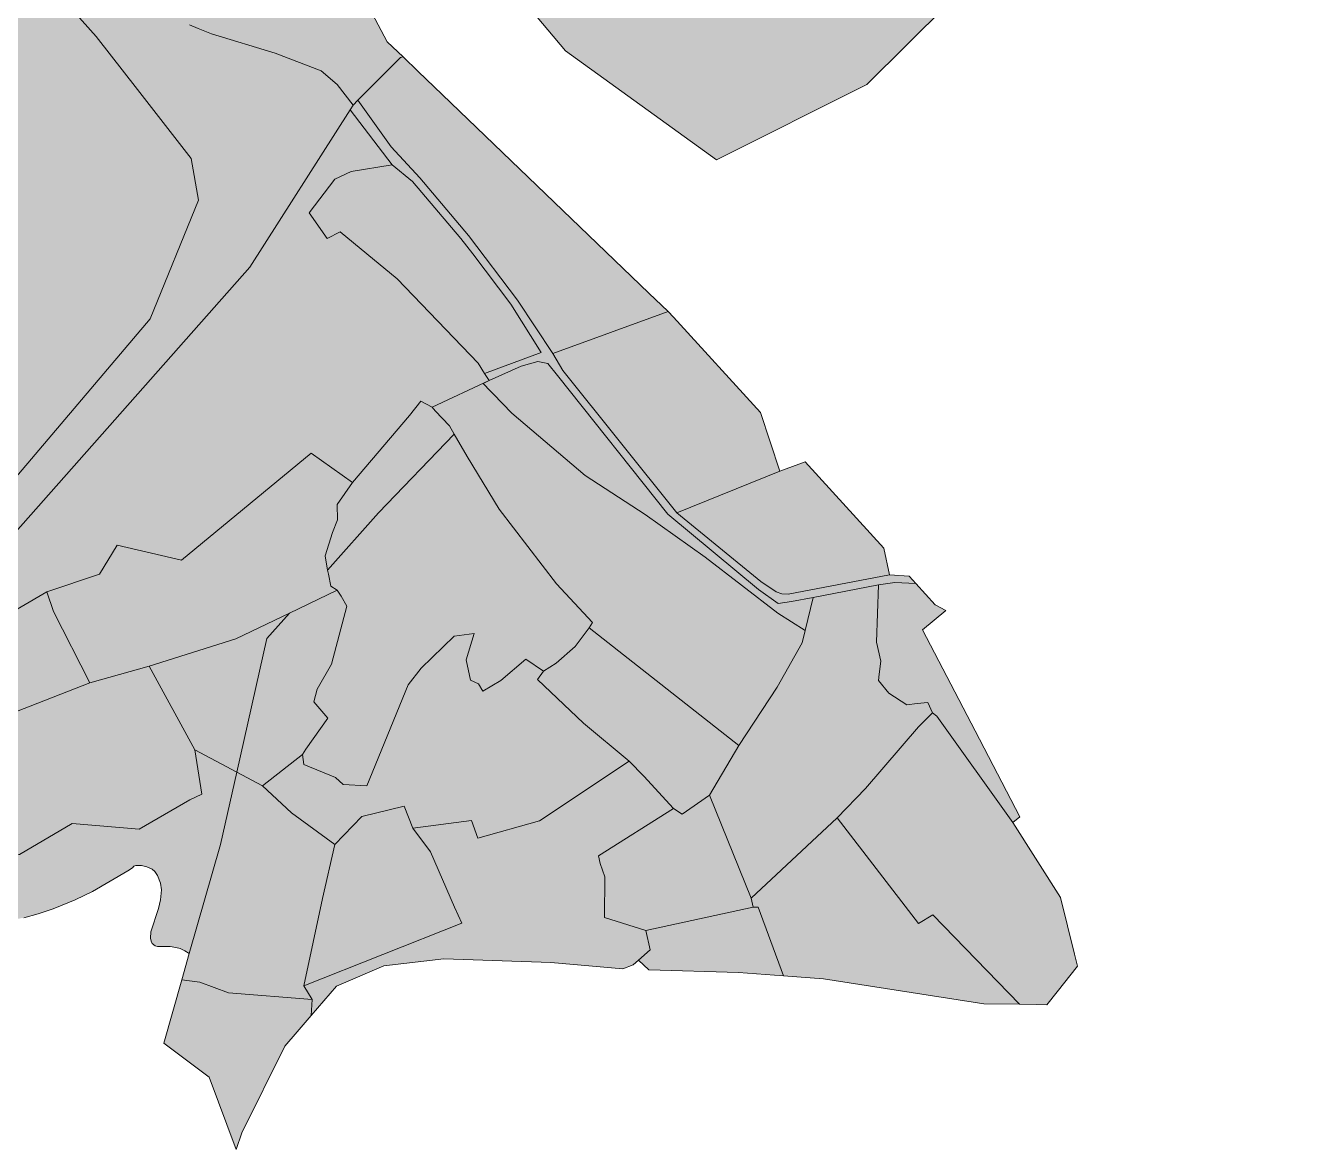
# Model space of a CAD drawing. Header units: metres. Extents: x 541853 to 549675, y 1832829 to 1845715.
# Drawn here: x 548281 to 548831, y 1839860 to 1840346 of the extents above; entities that cross this region are included whole.
import ezdxf

# ---------------------------------------------------------------- set-up
doc = ezdxf.new("R2010")
doc.units = ezdxf.units.M
doc.header["$MEASUREMENT"] = 0
doc.layers.add('1', color=7, linetype='Continuous', lineweight=0)

msp = doc.modelspace()

# ---------------------------------------------------------------- hatches: boundary and pattern name
at = {"layer": '1', "linetype": 'Continuous', "lineweight": 0}
for color, points in [(43, [(548579.82, 1840287.795), (548514.51, 1840334.955), (548491.68, 1840362.39), (548502.9, 1840385.79), (548532.66, 1840411.68), (548535, 1840439.52), (548533.44, 1840488.03), (548529.18, 1840534.815), (548531.432, 1840557.123), (548547.06, 1840583.7), (548554.92, 1840597.065), (548555.49, 1840598.085), (548571, 1840672.08), (548576.88, 1840679.085), (548558.1, 1840687.26), (548573.25, 1840701.225), (548652.6, 1840719.015), (548729.91, 1840695.63), (548746.14, 1840693.305), (548762.01, 1840690.215), (548794.86, 1840646.535), (548816.91, 1840613.28), (548830.8, 1840582.56), (548822.7, 1840567.86), (548804.91, 1840546.605), (548769.75, 1840516.065), (548765.1, 1840507.17), (548763.93, 1840494.225), (548770.89, 1840475.67), (548719.86, 1840413.81), (548697.06, 1840372.26), (548644.86, 1840320.45)]), (251, [(548208.33, 1840037.43), (548198.1, 1840047.645), (548193.12, 1840059), (548253.66, 1840123.485), (548334.9, 1840219.05), (548355.81, 1840270.395), (548352.66, 1840288.395), (548329.44, 1840318.23), (548311.56, 1840341.21), (548282.61, 1840373.775), (548271.09, 1840386.735), (548236.26, 1840419.525), (548221.68, 1840445.805), (548221.35, 1840446.78), (548226.3, 1840463.265), (548230.98, 1840484.235), (548232.3, 1840490.175), (548233.71, 1840496.595), (548245.08, 1840490.76), (548256.54, 1840485.315), (548265.15, 1840482.525), (548280.15, 1840482.24), (548289.93, 1840482.75), (548288.31, 1840486.665), (548295.99, 1840487.085), (548296.56, 1840483.095), (548296.8, 1840472.505), (548296.92, 1840471.005), (548297.46, 1840464.105), (548297.52, 1840463.505), (548298.93, 1840450.245), (548301.3, 1840442.91), (548304.84, 1840438.65), (548309.19, 1840435.095), (548311.23, 1840433.445), (548318.07, 1840428), (548324.7, 1840422.795), (548330.46, 1840409.865), (548337.99, 1840383.885), (548345.1, 1840361.685), (548346.57, 1840356.36), (548348.46, 1840349.55), (548351.85, 1840346.19), (548355.72, 1840344.615), (548361.39, 1840342.275), (548388.96, 1840333.905), (548408.82, 1840326.345), (548415.78, 1840320.375), (548422.68, 1840311.45), (548421.42, 1840309.455), (548378.04, 1840241.4), (548214.75, 1840056.96), (548218.77, 1840042.965)]), (251, [(548422.68, 1840311.45), (548415.78, 1840320.375), (548408.82, 1840326.345), (548388.96, 1840333.905), (548361.39, 1840342.275), (548355.72, 1840344.615), (548351.85, 1840346.19), (548348.46, 1840349.55), (548346.57, 1840356.36), (548345.1, 1840361.685), (548337.99, 1840383.885), (548330.46, 1840409.865), (548324.7, 1840422.795), (548318.07, 1840428), (548311.23, 1840433.445), (548309.19, 1840435.095), (548304.84, 1840438.65), (548301.3, 1840442.91), (548298.93, 1840450.245), (548297.52, 1840463.505), (548297.46, 1840464.105), (548296.92, 1840471.005), (548299.8, 1840469.775), (548315.88, 1840462.245), (548339.58, 1840454.205), (548346.9, 1840451.295), (548371.05, 1840440.075), (548376.75, 1840437.18), (548382.54, 1840433.49), (548389.83, 1840428.045), (548394.81, 1840423.86), (548394.51, 1840419.975), (548417.97, 1840375.695), (548437.47, 1840338.885), (548444.28, 1840332.33), (548443.11, 1840332), (548424.78, 1840313.565)]), (252, [(548509.11, 1840203.96), (548493.84, 1840227.045), (548472.66, 1840255.065), (548451.54, 1840280.01), (548439.12, 1840293.42), (548424.78, 1840313.565), (548443.11, 1840332), (548444.28, 1840332.33), (548450.82, 1840326.06), (548461.26, 1840316.025), (548550.6, 1840230.165), (548558.91, 1840222.17)]), (252, [(548214.75, 1840056.96), (548378.04, 1840241.4), (548421.42, 1840309.455), (548439.6, 1840285.605), (548421.9, 1840282.725), (548414.73, 1840279.485), (548403.72, 1840264.815), (548411.49, 1840253.7), (548417.04, 1840256.7), (548428.68, 1840247.07), (548441.67, 1840236.315), (548476.8, 1840199.805), (548479.5, 1840195.41), (548481.48, 1840192.335), (548456.88, 1840180.755), (548452.02, 1840183.365), (548447.01, 1840177.275), (548422.47, 1840148.22), (548404.47, 1840160.925), (548348.49, 1840114.575), (548320.56, 1840121.175), (548313, 1840108.605), (548290.14, 1840100.895)]), (252, [(548606.58, 1840095.96), (548598, 1840101.885), (548558.82, 1840134.6), (548511.12, 1840194.465), (548506.86, 1840199.745), (548502.63, 1840200.51), (548495.43, 1840198.575), (548481.48, 1840192.335), (548479.5, 1840195.41), (548504.1, 1840204.515), (548490.84, 1840225.35), (548474.46, 1840247.145), (548469.3, 1840253.7), (548448.3, 1840278.405), (548439.6, 1840285.605), (548421.42, 1840309.455), (548422.68, 1840311.45), (548424.78, 1840313.565), (548439.12, 1840293.42), (548451.54, 1840280.01), (548472.66, 1840255.065), (548493.84, 1840227.045), (548509.11, 1840203.96), (548513.34, 1840196.745), (548562.66, 1840135.14), (548599.08, 1840105.485), (548605.74, 1840101.015), (548608.11, 1840100.13), (548610.84, 1840099.89), (548654.73, 1840108.26), (548663.22, 1840107.705), (548664.81, 1840105.95), (548664.84, 1840105.95), (548666.1, 1840104.54), (548657.04, 1840105.02), (548649.93, 1840104.045), (548621.64, 1840098.525), (548612.28, 1840096.695)]), (252, [(548479.5, 1840195.41), (548476.8, 1840199.805), (548441.67, 1840236.315), (548428.68, 1840247.07), (548417.04, 1840256.7), (548411.49, 1840253.7), (548403.72, 1840264.815), (548414.73, 1840279.485), (548421.9, 1840282.725), (548439.6, 1840285.605), (548448.3, 1840278.405), (548469.3, 1840253.7), (548474.46, 1840247.145), (548490.84, 1840225.35), (548504.1, 1840204.515)]), (252, [(548562.66, 1840135.14), (548513.34, 1840196.745), (548509.11, 1840203.96), (548558.91, 1840222.17), (548561.34, 1840219.815), (548598.87, 1840178.535), (548607.27, 1840153.08)]), (252, [(548618.25, 1840084.23), (548606.46, 1840091.73), (548575.02, 1840115.925), (548549.04, 1840134.39), (548523.03, 1840151.205), (548491.35, 1840178.205), (548483.25, 1840186.62), (548482.14, 1840187.775), (548478.93, 1840191.12), (548481.48, 1840192.335), (548495.43, 1840198.575), (548502.63, 1840200.51), (548506.86, 1840199.745), (548511.12, 1840194.465), (548558.82, 1840134.6), (548598, 1840101.885), (548606.58, 1840095.96), (548612.28, 1840096.695), (548621.64, 1840098.525)]), (252, [(548589.54, 1840034.43), (548524.74, 1840085.355), (548526.21, 1840087.665), (548510.7, 1840104.345), (548485.83, 1840136.715), (548471.97, 1840159.41), (548466.42, 1840169.115), (548464.38, 1840172.745), (548458.23, 1840179.285), (548456.88, 1840180.755), (548481.48, 1840192.335), (548478.93, 1840191.12), (548482.14, 1840187.775), (548483.25, 1840186.62), (548491.35, 1840178.205), (548523.03, 1840151.205), (548549.04, 1840134.39), (548575.02, 1840115.925), (548606.46, 1840091.73), (548618.25, 1840084.23), (548616.96, 1840078.89), (548606.1, 1840059.66)]), (43, [(548411.67, 1840110.285), (548410.56, 1840116.585), (548413.77, 1840126.65), (548415.9, 1840132.095), (548415.81, 1840138.785), (548422.47, 1840148.22), (548447.01, 1840177.275), (548452.02, 1840183.365), (548456.88, 1840180.755), (548458.23, 1840179.285), (548464.38, 1840172.745), (548466.42, 1840169.115), (548433.69, 1840135.065)]), (252, [(548428.62, 1840017.06), (548418.36, 1840017.675), (548415.03, 1840020.585), (548401.41, 1840026.315), (548400.72, 1840030.635), (548402.25, 1840032.84), (548411.79, 1840046.265), (548405.76, 1840053.36), (548407.2, 1840058.775), (548413.35, 1840069.695), (548419.95, 1840094.73), (548417.52, 1840099.125), (548415.78, 1840101.69), (548413.08, 1840103.445), (548411.97, 1840108.575), (548411.67, 1840110.285), (548433.69, 1840135.065), (548466.42, 1840169.115), (548471.97, 1840159.41), (548485.83, 1840136.715), (548510.7, 1840104.345), (548526.21, 1840087.665), (548524.74, 1840085.355), (548518.68, 1840077.27), (548510.52, 1840070.16), (548505.09, 1840066.665), (548497.44, 1840071.885), (548486.52, 1840062.63), (548478.84, 1840058.025), (548476.89, 1840061.205), (548473.5, 1840062.705), (548471.52, 1840071.465), (548475.09, 1840082.925), (548466.42, 1840081.815), (548452.05, 1840067.955), (548446.44, 1840060.695)]), (43, [(548308.86, 1840061.535), (548293.08, 1840092.405), (548290.14, 1840100.895), (548313, 1840108.605), (548320.56, 1840121.175), (548348.49, 1840114.575), (548404.47, 1840160.925), (548422.47, 1840148.22), (548415.81, 1840138.785), (548415.9, 1840132.095), (548413.77, 1840126.65), (548410.56, 1840116.585), (548411.67, 1840110.285), (548411.97, 1840108.575), (548413.08, 1840103.445), (548415.78, 1840101.69), (548395.17, 1840091.745), (548372.01, 1840080.585), (548334.51, 1840068.84)]), (252, [(548610.84, 1840099.89), (548608.11, 1840100.13), (548605.74, 1840101.015), (548599.08, 1840105.485), (548562.66, 1840135.14), (548607.27, 1840153.08), (548618.28, 1840157.175), (548652.21, 1840119.825), (548654.73, 1840108.26)]), (252, [(548708.01, 1840001.205), (548675.25, 1840047.165), (548673.33, 1840048.665), (548671.32, 1840053.015), (548666.67, 1840052.655), (548662.14, 1840052.055), (548654.49, 1840057.17), (548649.96, 1840062.585), (548650.29, 1840065.285), (548651.01, 1840070.94), (548649.09, 1840079.19), (548649.93, 1840104.045), (548657.04, 1840105.02), (548666.1, 1840104.54), (548674.44, 1840095.375), (548679.03, 1840092.915), (548668.98, 1840084.575), (548691.75, 1840040.835), (548711.13, 1840003.62)]), (53, [(548232.36, 1840015.8), (548219.88, 1840038.18), (548218.77, 1840042.965), (548214.75, 1840056.96), (548290.14, 1840100.895), (548293.08, 1840092.405), (548308.86, 1840061.535), (548273.79, 1840047.945)]), (252, [(548383.47, 1840017), (548372.34, 1840022.97), (548385.36, 1840080.735), (548395.17, 1840091.745), (548415.78, 1840101.69), (548417.52, 1840099.125), (548419.95, 1840094.73), (548413.35, 1840069.695), (548407.2, 1840058.775), (548405.76, 1840053.36), (548411.79, 1840046.265), (548402.25, 1840032.84), (548400.72, 1840030.635)]), (252, [(548594.88, 1839968.505), (548576.88, 1840012.965), (548589.54, 1840034.43), (548606.1, 1840059.66), (548616.96, 1840078.89), (548618.25, 1840084.23), (548621.64, 1840098.525), (548649.93, 1840104.045), (548649.09, 1840079.19), (548651.01, 1840070.94), (548650.29, 1840065.285), (548649.96, 1840062.585), (548654.49, 1840057.17), (548662.14, 1840052.055), (548666.67, 1840052.655), (548671.32, 1840053.015), (548673.33, 1840048.665), (548667.27, 1840042.545), (548644.29, 1840015.905), (548632.02, 1840003.215)]), (53, [(548372.34, 1840022.97), (548354.28, 1840032.645), (548334.51, 1840068.84), (548372.01, 1840080.585), (548395.17, 1840091.745), (548385.36, 1840080.735)]), (252, [(548565.03, 1840004.715), (548561.31, 1840007.175), (548548.44, 1840021.26), (548542.14, 1840027.665), (548522.34, 1840044.165), (548502.45, 1840062.96), (548505.09, 1840066.665), (548510.52, 1840070.16), (548518.68, 1840077.27), (548524.74, 1840085.355), (548589.54, 1840034.43), (548576.88, 1840012.965)]), (252, [(548414.73, 1839991.725), (548396.1, 1840005.345), (548383.47, 1840017), (548400.72, 1840030.635), (548401.41, 1840026.315), (548415.03, 1840020.585), (548418.36, 1840017.675), (548428.62, 1840017.06), (548446.44, 1840060.695), (548452.05, 1840067.955), (548466.42, 1840081.815), (548475.09, 1840082.925), (548471.52, 1840071.465), (548473.5, 1840062.705), (548476.89, 1840061.205), (548478.84, 1840058.025), (548486.52, 1840062.63), (548497.44, 1840071.885), (548505.09, 1840066.665), (548502.45, 1840062.96), (548522.34, 1840044.165), (548542.14, 1840027.665), (548503.32, 1840001.895), (548476.68, 1839994.395), (548473.89, 1840002.03), (548448.51, 1839998.775), (548444.7, 1840008.18), (548426.4, 1840003.74)]), (43, [(548240.76, 1839984.165), (548240.31, 1840001.52), (548232.36, 1840015.8), (548273.79, 1840047.945), (548308.86, 1840061.535), (548334.51, 1840068.84), (548354.28, 1840032.645), (548357.25, 1840013.43), (548352.12, 1840010.955), (548330.19, 1839998.265), (548301.12, 1840000.815), (548278.35, 1839987.315)]), (252, [(548722.8, 1839922.38), (548718.45, 1839922.455), (548710.89, 1839922.575), (548673.39, 1839961.305), (548667.24, 1839957.45), (548632.02, 1840003.215), (548644.29, 1840015.905), (548667.27, 1840042.545), (548673.33, 1840048.665), (548675.25, 1840047.165), (548708.01, 1840001.205), (548728.65, 1839968.7), (548734.71, 1839944.19), (548735.97, 1839939.015), (548727.3, 1839927.975)]), (252, [(548351.82, 1839944.49), (548349.9, 1839945.63), (548347.86, 1839946.62), (548346.06, 1839947.175), (548343.54, 1839947.55), (548338.02, 1839947.52), (548337.06, 1839947.85), (548335.83, 1839948.855), (548335.32, 1839949.875), (548335.08, 1839951.105), (548335.23, 1839953.895), (548338.44, 1839964.005), (548339.4, 1839967.695), (548339.82, 1839972.03), (548339.34, 1839974.955), (548338.05, 1839978.285), (548336.91, 1839979.92), (548335.71, 1839980.97), (548333.46, 1839982.035), (548331.12, 1839982.545), (548328.63, 1839982.515), (548327.88, 1839982.275), (548327.31, 1839981.525), (548325.3, 1839980.205), (548309.91, 1839971.4), (548302.47, 1839967.71), (548292.9, 1839963.855), (548286.51, 1839961.725), (548280.18, 1839959.985), (548264.16, 1839957.03), (548258.19, 1839955.62), (548254.86, 1839959.49), (548242.32, 1839968.145), (548240.76, 1839984.165), (548278.35, 1839987.315), (548301.12, 1840000.815), (548330.19, 1839998.265), (548352.12, 1840010.955), (548357.25, 1840013.43), (548354.28, 1840032.645), (548372.34, 1840022.97), (548365.26, 1839991.59)]), (252, [(548405.01, 1839924.645), (548368.8, 1839927.48), (548356.41, 1839932.145), (548348.58, 1839933.195), (548351.82, 1839944.49), (548365.26, 1839991.59), (548372.34, 1840022.97), (548383.47, 1840017), (548396.1, 1840005.345), (548414.73, 1839991.725), (548409.51, 1839968.325), (548401.38, 1839930.465)]), (252, [(548404.559, 1839917.654), (548405.01, 1839924.645), (548401.38, 1839930.465), (548469.69, 1839957.585), (548466.6, 1839964.485), (548456.19, 1839988.545), (548448.51, 1839998.775), (548473.89, 1840002.03), (548476.68, 1839994.395), (548503.32, 1840001.895), (548542.14, 1840027.665), (548548.44, 1840021.26), (548561.31, 1840007.175), (548528.85, 1839986.805), (548529.54, 1839983.385), (548531.64, 1839977.73), (548531.49, 1839960.045), (548549.28, 1839954.405), (548551.11, 1839946.095), (548546.16, 1839941.565), (548543.82, 1839939.585), (548539.32, 1839937.905), (548508.24, 1839940.635), (548461.89, 1839942.165), (548435.91, 1839939.225), (548415.48, 1839930.375)]), (252, [(548549.28, 1839954.405), (548531.49, 1839960.045), (548531.64, 1839977.73), (548529.54, 1839983.385), (548528.85, 1839986.805), (548561.31, 1840007.175), (548565.03, 1840004.715), (548576.88, 1840012.965), (548594.88, 1839968.505), (548595.69, 1839964.53)]), (252, [(548401.38, 1839930.465), (548409.51, 1839968.325), (548414.73, 1839991.725), (548426.4, 1840003.74), (548444.7, 1840008.18), (548448.51, 1839998.775), (548456.19, 1839988.545), (548466.6, 1839964.485), (548469.69, 1839957.585)]), (252, [(548710.89, 1839922.575), (548695.5, 1839922.815), (548626.14, 1839933.51), (548608.86, 1839934.83), (548597.91, 1839964.605), (548595.69, 1839964.53), (548594.88, 1839968.505), (548632.02, 1840003.215), (548667.24, 1839957.45), (548673.39, 1839961.305)]), (252, [(548608.86, 1839934.83), (548589.45, 1839936.315), (548550.54, 1839937.455), (548546.16, 1839941.565), (548551.11, 1839946.095), (548549.28, 1839954.405), (548595.69, 1839964.53), (548597.91, 1839964.605)]), (252, [(548372.07, 1839859.71), (548360.46, 1839890.985), (548340.78, 1839905.805), (548348.58, 1839933.195), (548356.41, 1839932.145), (548368.8, 1839927.48), (548405.01, 1839924.645), (548404.559, 1839917.654), (548398.47, 1839910.59), (548393.19, 1839904.485), (548374.59, 1839867.015)])]:
    msp.add_hatch(color=color, dxfattribs=at).paths.add_polyline_path(points)
h = msp.add_hatch(dxfattribs=at)
h.set_pattern_fill('ANSI33', color=188, scale=10, style=0)
h.paths.add_polyline_path([(548193.12, 1840059), (548191.08, 1840063.575), (548184.57, 1840077.645), (548175.36, 1840104.315), (548166.63, 1840130.775), (548141.25, 1840156.935), (548135.07, 1840161.135), (548131.86, 1840163.295), (548110.92, 1840177.485), (548221.68, 1840445.805), (548236.26, 1840419.525), (548271.09, 1840386.735), (548282.61, 1840373.775), (548311.56, 1840341.21), (548329.44, 1840318.23), (548352.66, 1840288.395), (548355.81, 1840270.395), (548334.9, 1840219.05), (548253.66, 1840123.485)])

# ---------------------------------------------------------------- linework, layer by layer
at = {"layer": '1', "color": 7, "linetype": 'Continuous', "lineweight": 0, "flags": 128}
for points in [[(548110.92, 1840177.485), (548221.68, 1840445.805), (548236.26, 1840419.525), (548271.09, 1840386.735), (548282.61, 1840373.775), (548311.56, 1840341.21), (548329.44, 1840318.23), (548352.66, 1840288.395), (548355.81, 1840270.395), (548334.9, 1840219.05), (548253.66, 1840123.485), (548193.12, 1840059), (548191.08, 1840063.575), (548184.57, 1840077.645), (548175.36, 1840104.315), (548166.63, 1840130.775), (548141.25, 1840156.935), (548135.07, 1840161.135), (548131.86, 1840163.295), (548110.92, 1840177.485)], [(548424.78, 1840313.565), (548443.11, 1840332), (548444.28, 1840332.33), (548450.82, 1840326.06), (548461.26, 1840316.025), (548550.6, 1840230.165), (548558.91, 1840222.17), (548509.11, 1840203.96), (548493.84, 1840227.045), (548472.66, 1840255.065), (548451.54, 1840280.01), (548439.12, 1840293.42), (548424.78, 1840313.565)], [(548421.42, 1840309.455), (548439.6, 1840285.605), (548421.9, 1840282.725), (548414.73, 1840279.485), (548403.72, 1840264.815), (548411.49, 1840253.7), (548417.04, 1840256.7), (548428.68, 1840247.07), (548441.67, 1840236.315), (548476.8, 1840199.805), (548479.5, 1840195.41), (548481.48, 1840192.335), (548456.88, 1840180.755), (548452.02, 1840183.365), (548447.01, 1840177.275), (548422.47, 1840148.22), (548404.47, 1840160.925), (548348.49, 1840114.575), (548320.56, 1840121.175), (548313, 1840108.605), (548290.14, 1840100.895), (548214.75, 1840056.96), (548378.04, 1840241.4), (548421.42, 1840309.455)], [(548421.42, 1840309.455), (548422.68, 1840311.45), (548424.78, 1840313.565), (548439.12, 1840293.42), (548451.54, 1840280.01), (548472.66, 1840255.065), (548493.84, 1840227.045), (548509.11, 1840203.96), (548513.34, 1840196.745), (548562.66, 1840135.14), (548599.08, 1840105.485), (548605.74, 1840101.015), (548608.11, 1840100.13), (548610.84, 1840099.89), (548654.73, 1840108.26), (548663.22, 1840107.705), (548664.81, 1840105.95), (548664.84, 1840105.95), (548666.1, 1840104.54), (548657.04, 1840105.02), (548649.93, 1840104.045), (548621.64, 1840098.525), (548612.28, 1840096.695), (548606.58, 1840095.96), (548598, 1840101.885), (548558.82, 1840134.6), (548511.12, 1840194.465), (548506.86, 1840199.745), (548502.63, 1840200.51), (548495.43, 1840198.575), (548481.48, 1840192.335), (548479.5, 1840195.41), (548504.1, 1840204.515), (548490.84, 1840225.35), (548474.46, 1840247.145), (548469.3, 1840253.7), (548448.3, 1840278.405), (548439.6, 1840285.605), (548421.42, 1840309.455)], [(548439.6, 1840285.605), (548448.3, 1840278.405), (548469.3, 1840253.7), (548474.46, 1840247.145), (548490.84, 1840225.35), (548504.1, 1840204.515), (548479.5, 1840195.41), (548476.8, 1840199.805), (548441.67, 1840236.315), (548428.68, 1840247.07), (548417.04, 1840256.7), (548411.49, 1840253.7), (548403.72, 1840264.815), (548414.73, 1840279.485), (548421.9, 1840282.725), (548439.6, 1840285.605)], [(548509.11, 1840203.96), (548558.91, 1840222.17), (548561.34, 1840219.815), (548598.87, 1840178.535), (548607.27, 1840153.08), (548562.66, 1840135.14), (548513.34, 1840196.745), (548509.11, 1840203.96)], [(548481.48, 1840192.335), (548495.43, 1840198.575), (548502.63, 1840200.51), (548506.86, 1840199.745), (548511.12, 1840194.465), (548558.82, 1840134.6), (548598, 1840101.885), (548606.58, 1840095.96), (548612.28, 1840096.695), (548621.64, 1840098.525), (548618.25, 1840084.23), (548606.46, 1840091.73), (548575.02, 1840115.925), (548549.04, 1840134.39), (548523.03, 1840151.205), (548491.35, 1840178.205), (548483.25, 1840186.62), (548482.14, 1840187.775), (548478.93, 1840191.12), (548481.48, 1840192.335)], [(548456.88, 1840180.755), (548481.48, 1840192.335), (548478.93, 1840191.12), (548482.14, 1840187.775), (548483.25, 1840186.62), (548491.35, 1840178.205), (548523.03, 1840151.205), (548549.04, 1840134.39), (548575.02, 1840115.925), (548606.46, 1840091.73), (548618.25, 1840084.23), (548616.96, 1840078.89), (548606.1, 1840059.66), (548589.54, 1840034.43), (548524.74, 1840085.355), (548526.21, 1840087.665), (548510.7, 1840104.345), (548485.83, 1840136.715), (548471.97, 1840159.41), (548466.42, 1840169.115), (548464.38, 1840172.745), (548458.23, 1840179.285), (548456.88, 1840180.755)], [(548422.47, 1840148.22), (548447.01, 1840177.275), (548452.02, 1840183.365), (548456.88, 1840180.755), (548458.23, 1840179.285), (548464.38, 1840172.745), (548466.42, 1840169.115), (548433.69, 1840135.065), (548411.67, 1840110.285), (548410.56, 1840116.585), (548413.77, 1840126.65), (548415.9, 1840132.095), (548415.81, 1840138.785), (548422.47, 1840148.22)], [(548400.72, 1840030.635), (548402.25, 1840032.84), (548411.79, 1840046.265), (548405.76, 1840053.36), (548407.2, 1840058.775), (548413.35, 1840069.695), (548419.95, 1840094.73), (548417.52, 1840099.125), (548415.78, 1840101.69), (548413.08, 1840103.445), (548411.97, 1840108.575), (548411.67, 1840110.285), (548433.69, 1840135.065), (548466.42, 1840169.115), (548471.97, 1840159.41), (548485.83, 1840136.715), (548510.7, 1840104.345), (548526.21, 1840087.665), (548524.74, 1840085.355), (548518.68, 1840077.27), (548510.52, 1840070.16), (548505.09, 1840066.665), (548497.44, 1840071.885), (548486.52, 1840062.63), (548478.84, 1840058.025), (548476.89, 1840061.205), (548473.5, 1840062.705), (548471.52, 1840071.465), (548475.09, 1840082.925), (548466.42, 1840081.815), (548452.05, 1840067.955), (548446.44, 1840060.695), (548428.62, 1840017.06), (548418.36, 1840017.675), (548415.03, 1840020.585), (548401.41, 1840026.315), (548400.72, 1840030.635)], [(548290.14, 1840100.895), (548313, 1840108.605), (548320.56, 1840121.175), (548348.49, 1840114.575), (548404.47, 1840160.925), (548422.47, 1840148.22), (548415.81, 1840138.785), (548415.9, 1840132.095), (548413.77, 1840126.65), (548410.56, 1840116.585), (548411.67, 1840110.285), (548411.97, 1840108.575), (548413.08, 1840103.445), (548415.78, 1840101.69), (548395.17, 1840091.745), (548372.01, 1840080.585), (548334.51, 1840068.84), (548308.86, 1840061.535), (548293.08, 1840092.405), (548290.14, 1840100.895)], [(548562.66, 1840135.14), (548607.27, 1840153.08), (548618.28, 1840157.175), (548652.21, 1840119.825), (548654.73, 1840108.26), (548610.84, 1840099.89), (548608.11, 1840100.13), (548605.74, 1840101.015), (548599.08, 1840105.485), (548562.66, 1840135.14)], [(548649.93, 1840104.045), (548657.04, 1840105.02), (548666.1, 1840104.54), (548674.44, 1840095.375), (548679.03, 1840092.915), (548668.98, 1840084.575), (548691.75, 1840040.835), (548711.13, 1840003.62), (548708.01, 1840001.205), (548675.25, 1840047.165), (548673.33, 1840048.665), (548671.32, 1840053.015), (548666.67, 1840052.655), (548662.14, 1840052.055), (548654.49, 1840057.17), (548649.96, 1840062.585), (548650.29, 1840065.285), (548651.01, 1840070.94), (548649.09, 1840079.19), (548649.93, 1840104.045)], [(548214.75, 1840056.96), (548290.14, 1840100.895), (548293.08, 1840092.405), (548308.86, 1840061.535), (548273.79, 1840047.945), (548232.36, 1840015.8), (548219.88, 1840038.18), (548218.77, 1840042.965), (548214.75, 1840056.96)], [(548372.34, 1840022.97), (548385.36, 1840080.735), (548395.17, 1840091.745), (548415.78, 1840101.69), (548417.52, 1840099.125), (548419.95, 1840094.73), (548413.35, 1840069.695), (548407.2, 1840058.775), (548405.76, 1840053.36), (548411.79, 1840046.265), (548402.25, 1840032.84), (548400.72, 1840030.635), (548383.47, 1840017), (548372.34, 1840022.97)], [(548576.88, 1840012.965), (548589.54, 1840034.43), (548606.1, 1840059.66), (548616.96, 1840078.89), (548618.25, 1840084.23), (548621.64, 1840098.525), (548649.93, 1840104.045), (548649.09, 1840079.19), (548651.01, 1840070.94), (548650.29, 1840065.285), (548649.96, 1840062.585), (548654.49, 1840057.17), (548662.14, 1840052.055), (548666.67, 1840052.655), (548671.32, 1840053.015), (548673.33, 1840048.665), (548667.27, 1840042.545), (548644.29, 1840015.905), (548632.02, 1840003.215), (548594.88, 1839968.505), (548576.88, 1840012.965)], [(548334.51, 1840068.84), (548372.01, 1840080.585), (548395.17, 1840091.745), (548385.36, 1840080.735), (548372.34, 1840022.97), (548354.28, 1840032.645), (548334.51, 1840068.84)], [(548505.09, 1840066.665), (548510.52, 1840070.16), (548518.68, 1840077.27), (548524.74, 1840085.355), (548589.54, 1840034.43), (548576.88, 1840012.965), (548565.03, 1840004.715), (548561.31, 1840007.175), (548548.44, 1840021.26), (548542.14, 1840027.665), (548522.34, 1840044.165), (548502.45, 1840062.96), (548505.09, 1840066.665)], [(548383.47, 1840017), (548400.72, 1840030.635), (548401.41, 1840026.315), (548415.03, 1840020.585), (548418.36, 1840017.675), (548428.62, 1840017.06), (548446.44, 1840060.695), (548452.05, 1840067.955), (548466.42, 1840081.815), (548475.09, 1840082.925), (548471.52, 1840071.465), (548473.5, 1840062.705), (548476.89, 1840061.205), (548478.84, 1840058.025), (548486.52, 1840062.63), (548497.44, 1840071.885), (548505.09, 1840066.665), (548502.45, 1840062.96), (548522.34, 1840044.165), (548542.14, 1840027.665), (548503.32, 1840001.895), (548476.68, 1839994.395), (548473.89, 1840002.03), (548448.51, 1839998.775), (548444.7, 1840008.18), (548426.4, 1840003.74), (548414.73, 1839991.725), (548396.1, 1840005.345), (548383.47, 1840017)], [(548232.36, 1840015.8), (548273.79, 1840047.945), (548308.86, 1840061.535), (548334.51, 1840068.84), (548354.28, 1840032.645), (548357.25, 1840013.43), (548352.12, 1840010.955), (548330.19, 1839998.265), (548301.12, 1840000.815), (548278.35, 1839987.315), (548240.76, 1839984.165), (548240.31, 1840001.52), (548232.36, 1840015.8)], [(548632.02, 1840003.215), (548644.29, 1840015.905), (548667.27, 1840042.545), (548673.33, 1840048.665), (548675.25, 1840047.165), (548708.01, 1840001.205), (548728.65, 1839968.7), (548734.71, 1839944.19), (548735.97, 1839939.015), (548727.3, 1839927.975), (548722.8, 1839922.38), (548718.45, 1839922.455), (548710.89, 1839922.575), (548673.39, 1839961.305), (548667.24, 1839957.45), (548632.02, 1840003.215)], [(548348.58, 1839933.195), (548351.82, 1839944.49), (548365.26, 1839991.59), (548372.34, 1840022.97), (548383.47, 1840017), (548396.1, 1840005.345), (548414.73, 1839991.725), (548409.51, 1839968.325), (548401.38, 1839930.465), (548405.01, 1839924.645), (548368.8, 1839927.48), (548356.41, 1839932.145), (548348.58, 1839933.195)], [(548401.38, 1839930.465), (548469.69, 1839957.585), (548466.6, 1839964.485), (548456.19, 1839988.545), (548448.51, 1839998.775), (548473.89, 1840002.03), (548476.68, 1839994.395), (548503.32, 1840001.895), (548542.14, 1840027.665), (548548.44, 1840021.26), (548561.31, 1840007.175), (548528.85, 1839986.805), (548529.54, 1839983.385), (548531.64, 1839977.73), (548531.49, 1839960.045), (548549.28, 1839954.405), (548551.11, 1839946.095), (548546.16, 1839941.565), (548543.82, 1839939.585), (548539.32, 1839937.905), (548508.24, 1839940.635), (548461.89, 1839942.165), (548435.91, 1839939.225), (548415.48, 1839930.375), (548404.56, 1839917.655), (548404.56, 1839917.67), (548405.01, 1839924.645), (548401.38, 1839930.465)], [(548561.31, 1840007.175), (548565.03, 1840004.715), (548576.88, 1840012.965), (548594.88, 1839968.505), (548595.69, 1839964.53), (548549.28, 1839954.405), (548531.49, 1839960.045), (548531.64, 1839977.73), (548529.54, 1839983.385), (548528.85, 1839986.805), (548561.31, 1840007.175)], [(548401.38, 1839930.465), (548409.51, 1839968.325), (548414.73, 1839991.725), (548426.4, 1840003.74), (548444.7, 1840008.18), (548448.51, 1839998.775), (548456.19, 1839988.545), (548466.6, 1839964.485), (548469.69, 1839957.585), (548401.38, 1839930.465)], [(548594.88, 1839968.505), (548632.02, 1840003.215), (548667.24, 1839957.45), (548673.39, 1839961.305), (548710.89, 1839922.575), (548695.5, 1839922.815), (548626.14, 1839933.51), (548608.86, 1839934.83), (548597.91, 1839964.605), (548595.69, 1839964.53), (548594.88, 1839968.505)], [(548546.16, 1839941.565), (548551.11, 1839946.095), (548549.28, 1839954.405), (548595.69, 1839964.53), (548597.91, 1839964.605), (548608.86, 1839934.83), (548589.45, 1839936.315), (548550.54, 1839937.455), (548546.16, 1839941.565)], [(548340.78, 1839905.805), (548348.58, 1839933.195), (548356.41, 1839932.145), (548368.8, 1839927.48), (548405.01, 1839924.645), (548404.56, 1839917.67), (548404.56, 1839917.655), (548398.47, 1839910.59), (548393.19, 1839904.485), (548374.59, 1839867.015), (548372.07, 1839859.71), (548360.46, 1839890.985), (548340.78, 1839905.805)]]:
    msp.add_lwpolyline(points, close=True, dxfattribs=at)
for points in [[(548417.97, 1840375.695), (548437.47, 1840338.885), (548444.28, 1840332.33), (548443.11, 1840332), (548424.78, 1840313.565), (548422.68, 1840311.45), (548415.78, 1840320.375), (548408.82, 1840326.345), (548388.96, 1840333.905), (548361.39, 1840342.275), (548355.72, 1840344.615), (548351.85, 1840346.19)], [(548351.85, 1840346.19), (548355.72, 1840344.615), (548361.39, 1840342.275), (548388.96, 1840333.905), (548408.82, 1840326.345), (548415.78, 1840320.375), (548422.68, 1840311.45), (548421.42, 1840309.455), (548378.04, 1840241.4), (548214.75, 1840056.96), (548218.77, 1840042.965), (548208.33, 1840037.43), (548198.1, 1840047.645), (548193.12, 1840059), (548193.12, 1840059), (548253.66, 1840123.485), (548334.9, 1840219.05), (548355.81, 1840270.395), (548352.66, 1840288.395), (548329.44, 1840318.23), (548311.56, 1840341.21), (548282.61, 1840373.775)], [(548697.06, 1840372.26), (548644.86, 1840320.45), (548579.82, 1840287.795), (548514.51, 1840334.955), (548491.68, 1840362.39)], [(548278.35, 1839987.315), (548301.12, 1840000.815), (548330.19, 1839998.265), (548352.12, 1840010.955), (548357.25, 1840013.43), (548354.28, 1840032.645), (548372.34, 1840022.97), (548365.26, 1839991.59), (548351.82, 1839944.49), (548349.9, 1839945.63), (548347.86, 1839946.62), (548346.06, 1839947.175), (548343.54, 1839947.55), (548338.02, 1839947.52), (548337.06, 1839947.85), (548335.83, 1839948.855), (548335.32, 1839949.875), (548335.08, 1839951.105), (548335.23, 1839953.895), (548338.44, 1839964.005), (548339.4, 1839967.695), (548339.82, 1839972.03), (548339.34, 1839974.955), (548338.05, 1839978.285), (548336.91, 1839979.92), (548335.71, 1839980.97), (548333.46, 1839982.035), (548331.12, 1839982.545), (548328.63, 1839982.515), (548327.88, 1839982.275), (548327.31, 1839981.525), (548325.3, 1839980.205), (548309.91, 1839971.4), (548302.47, 1839967.71), (548292.9, 1839963.855), (548286.51, 1839961.725), (548280.18, 1839959.985)]]:
    msp.add_lwpolyline(points, dxfattribs=at)

doc.saveas('drawing.dxf')
